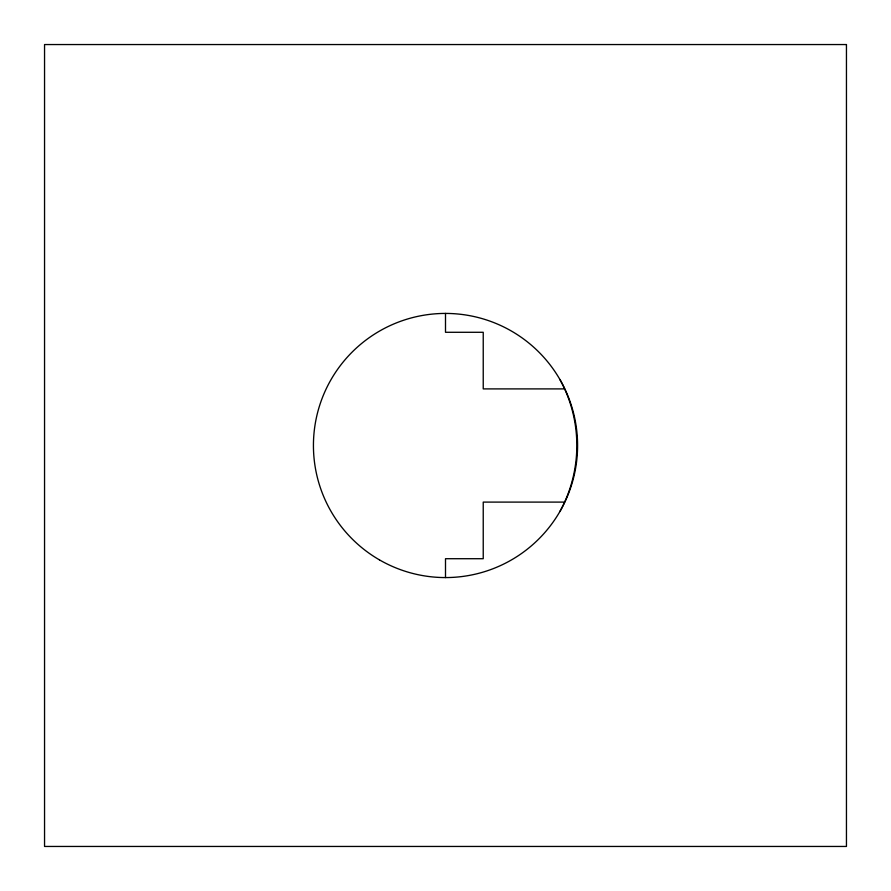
<?xml version="1.0" encoding="UTF-8"?>
<svg xmlns="http://www.w3.org/2000/svg" width="891" height="891" viewBox="0 0 891 891"><rect width="100%" height="100%" fill="white"/><g stroke="black" fill="none" stroke-linecap="round" stroke-linejoin="round"><path stroke-width="1.34" d="M559.882 511.534C582.48 470.593 582.48 420.407 559.882 379.466M563.791 388.899L483.234 388.899L483.234 332.287L445.5 332.287L445.5 313.42M563.791 502.101L483.234 502.101L483.234 558.713L445.5 558.713L445.5 577.58M846.45 44.55L44.55 44.55L44.55 846.45L846.45 846.45L846.45 44.55M379.466 559.882A132.08 132.08 0 0 0 577.58 445.5A132.08 132.08 0 0 0 379.466 331.118A132.08 132.08 0 0 0 379.466 559.882"/></g></svg>
